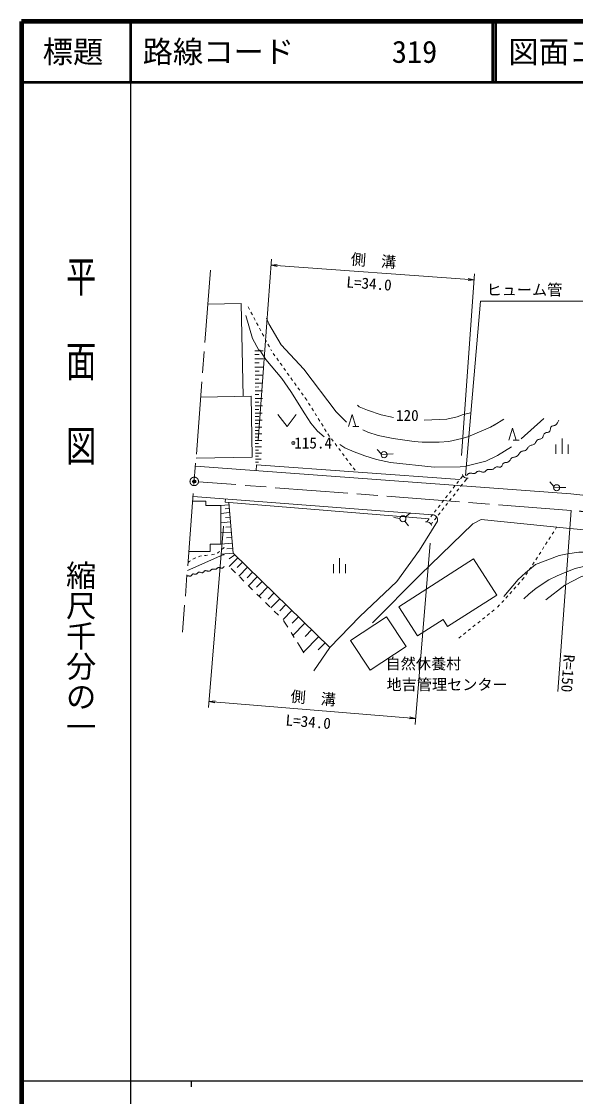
# Model space of a CAD drawing. Units: millimetres, scale not verified. Extents: x 40000 to 680000, y 20000 to 380000.
# Drawn here: x 40000 to 131451, y 202409 to 380000 of the extents above; entities that cross this region are included whole.
import ezdxf
from ezdxf.enums import TextEntityAlignment as Align

# ---------------------------------------------------------------- set-up
doc = ezdxf.new("R2010")
doc.units = ezdxf.units.MM
doc.header["$LTSCALE"] = 1000
doc.header["$PDMODE"] = 32
doc.header["$PDSIZE"] = 500
doc.linetypes.add('CHAIN', pattern=[18.5, 12, -1.5, 3.5, -1.5])
for name, color, linetype, lineweight in [('M-BGD', 7, 'Continuous', 13), ('M-BMK', 2, 'CHAIN', 13), ('M-STR-HTXT', 7, 'Continuous', 13), ('M-TTL', 2, 'Continuous', 140), ('M-TTL-BAND', 7, 'Continuous', 25), ('M-TTL-LINE', 7, 'Continuous', 50)]:
    doc.layers.add(name, color=color, linetype=linetype, lineweight=lineweight)
doc.layers.add('M-OTRS', color=6, linetype='Continuous')
doc.layers.add('M-TTL-TXT', color=7, linetype='Continuous')
doc.styles.add('@ＭＳ ゴシック', font='')
doc.styles.add('ＭＳ ゴシック', font='')
doc.styles.get('@ＭＳ ゴシック').set_extended_font_data('@MS Gothic')
doc.styles.get('ＭＳ ゴシック').set_extended_font_data('MS Gothic')

# ---------------------------------------------------------------- blocks, each defined once
blk = doc.blocks.new('荒地')
at = {"color": 7, "linetype": 'Continuous', "lineweight": 13}
for p, q in [((0, 0), (0, 2.5)), ((-1, 1.5), (-1, 0)), ((1, 1.5), (1, 0))]:
    blk.add_line(p, q, dxfattribs=at)
blk = doc.blocks.new('針葉樹林')
at = {"color": 7, "linetype": 'Continuous', "lineweight": 13}
for p, q in [((-0.6, 0), (0, 2)), ((0, 2), (0.6, 0)), ((0.1, 0), (1.1, 0))]:
    blk.add_line(p, q, dxfattribs=at)
blk = doc.blocks.new('畑')
at = {"color": 7, "linetype": 'Continuous', "lineweight": 13}
for p, q in [((-1.5, 2), (0, 0)), ((0, 0), (1.5, 2))]:
    blk.add_line(p, q, dxfattribs=at)
blk = doc.blocks.new('電話柱1')
at = {"color": 7, "linetype": 'Continuous', "lineweight": 13}
for p, q in [((-1.203, 0.848), (-0.496, 0.14)), ((-0.516, 0.002), (0.484, 0.002)), ((1.475, 0.164), (0.478, 0.078))]:
    blk.add_line(p, q, dxfattribs=at)
blk.add_circle((-0.016, 0.002), 0.5, dxfattribs=at)
blk = doc.blocks.new('電力柱1')
at = {"color": 7, "linetype": 'Continuous', "lineweight": 13}
for p, q in [((-0.49, 0.061), (-1.483, 0.18)), ((0.4, 0.311), (1.186, 0.93)), ((0.316, -0.391), (0.934, -1.176))]:
    blk.add_line(p, q, dxfattribs=at)
blk.add_circle((0.007, 0.002), 0.5, dxfattribs=at)
blk = doc.blocks.new('open_arrow')
at = {"color": 0, "linetype": 'Continuous', "lineweight": -2}
blk.add_lwpolyline([(7.5, 1.25), (0, 0), (7.5, -1.25)], dxfattribs=at)

msp = doc.modelspace()

# ---------------------------------------------------------------- linework, layer by layer
at = {"layer": 'M-BGD', "linetype": 'CHAIN'}
msp.add_line((71212, 338917), (66585, 279096), dxfattribs=at)
at = {"layer": 'M-BGD'}
for p, q in [((77413, 332883), (77647, 332441)), ((77880, 331999), (78113, 331556)), ((78346, 331114), (78580, 330672)), ((80420, 331011), (80843, 330079)), ((78813, 330230), (79046, 329787)), ((79280, 329345), (79513, 328903)), ((79746, 328461), (79979, 328018)), ((80213, 327576), (80446, 327134)), ((78531, 325606), (79919, 325612)), ((78534, 324989), (79228, 324992)), ((80679, 326692), (80912, 326249)), ((81146, 325807), (81263, 325585)), ((81554, 325178), (81845, 324772)), ((78537, 324287), (79909, 324293)), ((78540, 323599), (79218, 323602)), ((82136, 324365), (82427, 323958)), ((82718, 323552), (83009, 323145)), ((78543, 322914), (79882, 322919)), ((78546, 322242), (79207, 322245)), ((78548, 321572), (79857, 321577)), ((83300, 322739), (83591, 322332)), ((83882, 321926), (84173, 321519)), ((78551, 320915), (79198, 320918)), ((78554, 320261), (79832, 320266)), ((84464, 321112), (84755, 320706)), ((85046, 320299), (85337, 319893)), ((78557, 319619), (79188, 319622)), ((78559, 318979), (79807, 318985)), ((78562, 318353), (79178, 318355)), ((85628, 319486), (85919, 319079)), ((86210, 318673), (86501, 318266)), ((78565, 317727), (79783, 317733)), ((78567, 317115), (79169, 317118)), ((78570, 316504), (79760, 316509)), ((86792, 317860), (87083, 317453)), ((87083, 317453), (87118, 317404)), ((87118, 317404), (87128, 317387)), ((87393, 316963), (87657, 316538)), ((87922, 316114), (88186, 315690)), ((78572, 315906), (79160, 315908)), ((78575, 315309), (79737, 315314)), ((78577, 314724), (79151, 314726)), ((88451, 315265), (88715, 314841)), ((88980, 314417), (89244, 313992)), ((114117, 315347), (112932, 315093)), ((126224, 314416), (122499, 311029)), ((78580, 314141), (79714, 314145)), ((78582, 313569), (79143, 313572)), ((78585, 312999), (79692, 313004)), ((89508, 313568), (89773, 313144)), ((90037, 312719), (90302, 312295)), ((119620, 314331), (118012, 313315)), ((78587, 312441), (79134, 312443)), ((78589, 311884), (79671, 311889)), ((78592, 311338), (79126, 311341)), ((78594, 310794), (79650, 310799)), ((90570, 311865), (90869, 311465)), ((91169, 311064), (91468, 310663)), ((113694, 311368), (112678, 311114)), ((78596, 310261), (79118, 310263)), ((78599, 309729), (79630, 309734)), ((78601, 309208), (79110, 309211)), ((91767, 310263), (92066, 309862)), ((92365, 309461), (92664, 309061)), ((78603, 308689), (79610, 308693)), ((78605, 308180), (79103, 308182)), ((78607, 307672), (79590, 307676)), ((92963, 308660), (93263, 308259)), ((93562, 307859), (93861, 307458)), ((130676, 301966), (68706, 306514)), ((78609, 307175), (79095, 307177)), ((78798, 306788), (78724, 305779)), ((112369, 304325), (78798, 306788)), ((94160, 307057), (94459, 306657)), ((94758, 306256), (95057, 305856)), ((112424, 306457), (113355, 306542)), ((111858, 303671), (112166, 304065)), ((112474, 304459), (112865, 304959)), ((113104, 303966), (113566, 304557)), ((110627, 302095), (110935, 302489)), ((111242, 302883), (111550, 303277)), ((111257, 301603), (111565, 301997)), ((111873, 302391), (112181, 302785)), ((112489, 303179), (112796, 303573)), ((107822, 298505), (68321, 301541)), ((74246, 300173), (72882, 300059)), ((73689, 301128), (73646, 300602)), ((107302, 297840), (73646, 300602)), ((74917, 292161), (74214, 300556)), ((109395, 300519), (109703, 300913)), ((110011, 301307), (110319, 301701)), ((110026, 300027), (110333, 300421)), ((110641, 300815), (110949, 301209)), ((74356, 298862), (72924, 298742)), ((74297, 299564), (73643, 299509)), ((107548, 298155), (107856, 298549)), ((108164, 298943), (108472, 299337)), ((108780, 299731), (109087, 300125)), ((108794, 298451), (109102, 298845)), ((109410, 299239), (109718, 299633)), ((74484, 297334), (72909, 297202)), ((74420, 298101), (73697, 298041)), ((108661, 297455), (105714, 292643)), ((114486, 297034), (105784, 288612)), ((106930, 297364), (107240, 297761)), ((107601, 296924), (107871, 297269)), ((108178, 297663), (108486, 298057)), ((115890, 297715), (114486, 297034)), ((130507, 296217), (115890, 297715)), ((74624, 295663), (72892, 295518)), ((74554, 296502), (73756, 296436)), ((127333, 294871), (127063, 294450)), ((127874, 295712), (127604, 295291)), ((128342, 296439), (128145, 296132)), ((74777, 293836), (72874, 293677)), ((74700, 294754), (73820, 294680)), ((126252, 293188), (125981, 292768)), ((126793, 294030), (126522, 293609)), ((73223, 291895), (67375, 289305)), ((74917, 292161), (72882, 291991)), ((73223, 291895), (73477, 291895)), ((74849, 292976), (73880, 292895)), ((75204, 291882), (74268, 291206)), ((75692, 291408), (74285, 289954)), ((90917, 276602), (74917, 292161)), ((105714, 292643), (101945, 287510)), ((125170, 291506), (124900, 291085)), ((125711, 292347), (125441, 291927)), ((75307, 288941), (74596, 289645)), ((76460, 290665), (75616, 289793)), ((77308, 289836), (75886, 288367)), ((124089, 289824), (123818, 289403)), ((124630, 290665), (124359, 290244)), ((76727, 287534), (76017, 288237)), ((78142, 289025), (77262, 288116)), ((78915, 288274), (77478, 286790)), ((105784, 288612), (97925, 280633)), ((122949, 288077), (122614, 287705)), ((123007, 288141), (122949, 288077)), ((123548, 288982), (123278, 288562)), ((78148, 286126), (77438, 286830)), ((79738, 287473), (78819, 286524)), ((80652, 286584), (79200, 285084)), ((101945, 287510), (95849, 281695)), ((121610, 286591), (121275, 286220)), ((122279, 287334), (121944, 286962)), ((129696, 286899), (126563, 284444)), ((79569, 284718), (78859, 285422)), ((81680, 285585), (80720, 284594)), ((82645, 284647), (81174, 283128)), ((119601, 284363), (119266, 283992)), ((120270, 285106), (119936, 284734)), ((120940, 285848), (120605, 285477)), ((123769, 285375), (122922, 284613)), ((80990, 283311), (80279, 284015)), ((82411, 281903), (81700, 282607)), ((83621, 283697), (82620, 282663)), ((84638, 282708), (83174, 281197)), ((118037, 282801), (117646, 282489)), ((118931, 283620), (118596, 283249)), ((83440, 280774), (83258, 281064)), ((83971, 279927), (83440, 280774)), ((85705, 281671), (84659, 280591)), ((86783, 280622), (84811, 278586)), ((95849, 281695), (90917, 276602)), ((115694, 280927), (115304, 280615)), ((116475, 281552), (116085, 281240)), ((117256, 282177), (116865, 281864)), ((85033, 278232), (84502, 279079)), ((87901, 279535), (86810, 278408)), ((113352, 279053), (112961, 278741)), ((114132, 279678), (113742, 279366)), ((114913, 280303), (114523, 279990)), ((86095, 276537), (85564, 277385)), ((89060, 278409), (86548, 275815)), ((90127, 277371), (88988, 276194)), ((112571, 278429), (112180, 278116)), ((86626, 275690), (86095, 276537)), ((90917, 276602), (88230, 272753))]:
    msp.add_line(p, q, dxfattribs=at)
for points in [[(76566, 318063), (76282, 333407), (70778, 333305)], [(77033, 331434), (78134, 327624), (79150, 325677)], [(80843, 330079), (82875, 326608), (86600, 322544), (91934, 315517), (93628, 313823)], [(79150, 325677), (79319, 325677), (80335, 324153)], [(80335, 324153), (82960, 321020), (84484, 318903), (86770, 315178), (87786, 313654), (88886, 312299), (89987, 311368)], [(68811, 307870), (78090, 308042), (77904, 318087), (69589, 317933)], [(95490, 316617), (95744, 316363), (97099, 315771), (99385, 315009), (101417, 314585)], [(112932, 315093), (111916, 314670), (110222, 314331), (106497, 314162)], [(113483, 304983), (113540, 305036), (113593, 305093), (113646, 305152), (113699, 305210), (113754, 305265), (113813, 305314), (113876, 305354), (113945, 305384), (114039, 305403), (114136, 305402), (114234, 305387), (114333, 305365), (114432, 305341), (114531, 305322), (114630, 305315), (114727, 305324), (114821, 305355), (114909, 305401), (114994, 305458), (115077, 305520), (115159, 305581), (115244, 305636), (115333, 305679), (115428, 305705), (115537, 305709), (115645, 305691), (115753, 305659), (115860, 305620), (115968, 305582), (116076, 305552), (116183, 305537), (116291, 305545), (116383, 305576), (116468, 305625), (116547, 305687), (116624, 305756), (116700, 305827), (116778, 305892), (116862, 305947), (116952, 305986), (117045, 306004), (117139, 306007), (117236, 306000), (117333, 305987), (117430, 305975), (117526, 305967), (117621, 305969), (117714, 305986), (117807, 306022), (117893, 306072), (117975, 306132), (118055, 306196), (118135, 306261), (118217, 306321), (118303, 306371), (118396, 306407), (118487, 306422), (118581, 306420), (118677, 306407), (118773, 306390), (118869, 306375), (118962, 306369), (119052, 306377), (119138, 306407), (119216, 306463), (119278, 306537), (119329, 306624), (119374, 306718), (119418, 306813), (119467, 306903), (119526, 306984), (119599, 307049), (119685, 307092), (119778, 307119), (119876, 307134), (119977, 307143), (120078, 307151), (120178, 307165), (120273, 307189), (120361, 307229), (120448, 307294), (120524, 307373), (120591, 307461), (120655, 307555), (120718, 307649), (120784, 307739), (120858, 307821), (120942, 307891), (121039, 307945), (121143, 307985), (121251, 308016), (121362, 308042), (121474, 308068), (121582, 308099), (121687, 308138), (121784, 308191), (121885, 308272), (121974, 308366), (122055, 308469), (122132, 308577), (122210, 308684), (122292, 308786), (122383, 308877), (122486, 308953), (122572, 308994), (122664, 309021), (122760, 309039), (122858, 309052), (122956, 309065), (123051, 309083), (123143, 309111), (123228, 309154), (123315, 309222), (123392, 309303), (123460, 309393), (123523, 309488), (123587, 309583), (123653, 309676), (123726, 309761), (123809, 309836), (123913, 309901), (124026, 309952), (124144, 309994), (124264, 310031), (124384, 310069), (124501, 310113), (124611, 310167), (124712, 310237), (124773, 310299), (124825, 310370), (124870, 310447), (124912, 310527), (124954, 310608), (124999, 310685), (125051, 310756), (125113, 310818), (125205, 310880), (125308, 310926), (125417, 310962), (125528, 310993), (125640, 311025), (125747, 311063), (125846, 311112), (125935, 311179), (126004, 311262), (126056, 311359), (126097, 311464), (126132, 311573), (126168, 311682), (126210, 311786), (126264, 311880), (126336, 311961), (126423, 312018), (126522, 312056), (126629, 312080), (126740, 312097), (126851, 312115), (126956, 312141), (127053, 312181), (127138, 312242), (127204, 312327), (127248, 312427), (127278, 312536), (127300, 312651), (127322, 312765), (127351, 312876), (127394, 312977), (127458, 313064), (127536, 313124), (127624, 313167), (127721, 313198), (127822, 313222), (127924, 313245), (128024, 313273), (128117, 313311), (128200, 313364), (128282, 313442), (128354, 313529), (128418, 313623), (128476, 313722), (128531, 313824), (128586, 313927), (128642, 314028), (128702, 314126)], [(118082, 313360), (117419, 312977), (113694, 311368)], [(96337, 312553), (97184, 312130), (98877, 311622), (101332, 311114), (104804, 310606), (106158, 310521), (108952, 310521), (110561, 310606), (112678, 311114)], [(92527, 310098), (93374, 309590), (94898, 308913), (96676, 308235), (98623, 307643), (100909, 307135), (108106, 306373), (112424, 306457)], [(120890, 309759), (118604, 308320), (116657, 307389), (113355, 306542)], [(67617, 292432), (71160, 292432), (71160, 293681), (72882, 293681), (72882, 300059), (70431, 300059), (70431, 300774), (68262, 300774)], [(130119, 292064), (128764, 291810), (124870, 290286), (123176, 288931), (121991, 287831), (119620, 285037)], [(130119, 292064), (131982, 292318), (137231, 292318), (140364, 292233), (143412, 292064), (148407, 291556), (149846, 291302), (152386, 290709), (158567, 288593), (167118, 284698)], [(67299, 288331), (67320, 288342), (67340, 288354), (67359, 288366), (67379, 288378), (67400, 288389), (67420, 288398), (67441, 288406), (67463, 288412), (67517, 288416), (67571, 288410), (67626, 288399), (67681, 288385), (67735, 288372), (67789, 288363), (67842, 288362), (67895, 288372), (67952, 288399), (68002, 288439), (68048, 288487), (68091, 288540), (68134, 288593), (68179, 288642), (68229, 288683), (68286, 288713), (68350, 288728), (68417, 288729), (68486, 288722), (68555, 288710), (68625, 288698), (68694, 288689), (68761, 288690), (68827, 288703), (68890, 288732), (68947, 288774), (69000, 288824), (69051, 288878), (69102, 288931), (69156, 288979), (69213, 289018), (69278, 289044), (69355, 289051), (69433, 289041), (69511, 289019), (69589, 288991), (69668, 288963), (69746, 288942), (69823, 288933), (69900, 288943), (69954, 288968), (70002, 289005), (70045, 289051), (70086, 289102), (70126, 289153), (70169, 289199), (70216, 289238), (70270, 289264), (70357, 289280), (70445, 289276), (70534, 289259), (70625, 289236), (70715, 289211), (70805, 289192), (70894, 289184), (70982, 289194), (71053, 289219), (71118, 289255), (71179, 289301), (71239, 289350), (71299, 289400), (71360, 289447), (71424, 289486), (71494, 289515), (71565, 289529), (71639, 289532), (71714, 289528), (71789, 289520), (71865, 289512), (71939, 289507), (72013, 289510), (72085, 289525), (72143, 289549), (72198, 289583), (72249, 289623), (72299, 289666), (72349, 289708), (72401, 289746), (72456, 289776), (72516, 289795), (72594, 289800), (72672, 289787), (72750, 289763), (72828, 289734), (72906, 289706), (72984, 289684), (73061, 289675), (73138, 289685), (73188, 289705), (73233, 289734), (73275, 289769), (73315, 289809), (73353, 289852), (73390, 289895), (73428, 289937), (73468, 289976)], [(129865, 289016), (131389, 289609), (132998, 290032), (134945, 290371), (136808, 290540), (140448, 290540), (142480, 290455), (145359, 290117), (150270, 289270), (152640, 288677), (155265, 287831), (164748, 283936), (166526, 282920)], [(129865, 289016), (128426, 288423), (127071, 287746), (124954, 286391), (123769, 285375)], [(145444, 288423), (140702, 289101), (139009, 289270), (137485, 289270), (134183, 288847), (132320, 288254), (129696, 286899)]]:
    msp.add_lwpolyline(points, dxfattribs=at)
for points in [[(102283, 283277), (105362, 278495), (109583, 281212), (110346, 280027), (118445, 285240), (114604, 291208)], [(94305, 277755), (97560, 272829), (103483, 276743), (100229, 281669)]]:
    msp.add_lwpolyline(points, close=True, dxfattribs=at)
for centre, radius, start, end in [((113556, 305352), 795, 193.86103, 283.86103), ((113852, 124752), 178010, 74.20945, 84.57674), ((107842, 297661), 845, 345.88196, 91.3766), ((106890, 296570), 795, 13.86103, 103.86103), ((119694, 149616), 147000, 70.65072, 85.78145), ((70771, 295192), 3373, 314.1023, 322.59597), ((70784, 286655), 5166, 113.17545, 118.72118), ((70784, 286655), 5166, 102.08398, 107.62971), ((70784, 286655), 5166, 90.9925, 96.53824), ((70771, 295192), 3373, 280.12761, 288.62128), ((70771, 295192), 3373, 297.11496, 305.60863), ((70784, 286655), 5166, 124.26692, 129.81266)]:
    msp.add_arc(centre, radius, start, end, dxfattribs=at)
msp.add_point((84864, 310372), dxfattribs=at)
at = {"layer": 'M-BMK'}
msp.add_line((130733, 299209), (69211, 303968), dxfattribs=at)
msp.add_circle((68513, 304021), 700, dxfattribs=at)
msp.add_arc((119694, 149616), 150000, 71.70446, 85.7794, dxfattribs=at)
at = {"layer": 'M-OTRS'}
msp.add_point((68513, 304021), dxfattribs=at)
at = {"layer": 'M-STR-HTXT'}
for p, q in [((79091, 310778), (81292, 340762)), ((81218, 339765), (114735, 337305)), ((112607, 308318), (114808, 338302)), ((130733, 299209), (128525, 269290)), ((73319, 296616), (70863, 266682)), ((107440, 293816), (104983, 263882)), ((70944, 267679), (105065, 264879))]:
    msp.add_line(p, q, dxfattribs=at)
msp.add_lwpolyline([(113281, 304996), (115767, 333788), (148518, 333788)], dxfattribs=at)
at = {"layer": 'M-TTL'}
for p, q in [((40000, 380000), (40000, 20000)), ((680000, 380000), (40000, 380000))]:
    msp.add_line(p, q, dxfattribs=at)
at = {"layer": 'M-TTL-BAND'}
for p, q in [((58000, 370000), (58000, 20000)), ((40000, 205000), (579000, 205000)), ((68000, 205000), (68000, 204000))]:
    msp.add_line(p, q, dxfattribs=at)
at = {"layer": 'M-TTL-LINE'}
for p, q in [((58000, 380000), (58000, 370000)), ((117750, 380000), (117750, 370000)), ((118250, 380000), (118250, 370000)), ((40000, 370000), (680000, 370000))]:
    msp.add_line(p, q, dxfattribs=at)

# ---------------------------------------------------------------- block references
at = {"layer": 'M-BGD', "xscale": 1000, "yscale": 1000}
for name, p in [('畑', (83837, 313086)), ('針葉樹林', (94584, 313086)), ('針葉樹林', (121050, 310841)), ('荒地', (129230, 308595)), ('荒地', (92499, 288866))]:
    msp.add_blockref(name, p, dxfattribs=at)
for name, p, rotation in [('電話柱1', (99877, 308435), 359.24292), ('電話柱1', (128348, 302981), 355.23636), ('電力柱1', (102965, 297848), 359.24292)]:
    msp.add_blockref(name, p, dxfattribs=dict(at, rotation=rotation))
at = {"layer": 'M-STR-HTXT', "xscale": 133, "yscale": 133}
for p, rotation in [((81218, 339765), 355.8), ((114735, 337305), 175.8), ((70944, 267679), 355.3), ((105065, 264879), 175.3)]:
    msp.add_blockref('open_arrow', p, dxfattribs=dict(at, rotation=rotation))
at = {"layer": 'M-STR-HTXT', "rotation": 85.1}
msp.add_blockref('open_arrow', (113281, 304996), dxfattribs=at)

# ---------------------------------------------------------------- texts
at = {"layer": 'M-BGD', "style": 'ＭＳ ゴシック'}
for s, p in [('120', (101827, 313460)), ('自然休養村', (100099, 272445)), ('地吉管理センター', (100259, 268996))]:
    msp.add_text(s, height=1833, dxfattribs=at).set_placement(p, align=Align.BOTTOM_LEFT)
msp.add_text('115.4', height=1833, dxfattribs=at).set_placement((85024, 310372), align=Align.MIDDLE_LEFT)
at = {"layer": 'M-STR-HTXT', "style": 'ＭＳ ゴシック'}
for s, rotation, p in [('側\u3000溝', 355.802, (98013, 339034)), ('L=34.0', 355.802, (97269, 335253)), ('側\u3000溝', 355.309, (88046, 266777)), ('L=34.0', 355.309, (87225, 262860))]:
    msp.add_text(s, height=1833, rotation=rotation, dxfattribs=at).set_placement(p, align=Align.BOTTOM_CENTER)
msp.add_text('ヒューム管', height=1833, dxfattribs=at).set_placement((123025, 334216), align=Align.BOTTOM_CENTER)
msp.add_text('R=150', height=1833, rotation=265.804, dxfattribs=at).set_placement((128525, 269290), align=Align.BOTTOM_RIGHT)
at = {"layer": 'M-TTL-BAND', "style": '@ＭＳ ゴシック', "width": 1.4}
msp.add_text('平  面  図', height=3666, rotation=270, dxfattribs=at).set_placement((49777, 306475), align=Align.MIDDLE_RIGHT)
at = {"layer": 'M-TTL-BAND', "style": '@ＭＳ ゴシック'}
msp.add_text('縮尺千分の一', height=3666, rotation=270, dxfattribs=at).set_placement((49777, 261030), align=Align.MIDDLE_RIGHT)
at = {"layer": 'M-TTL-TXT', "style": 'ＭＳ ゴシック'}
msp.add_text('標題', height=3666, dxfattribs=at).set_placement((48500, 375000), align=Align.MIDDLE_CENTER)
for s, p in [('路線コード', (60000, 375000)), ('319', (101142, 375000)), ('図面コード', (120380, 375000))]:
    msp.add_text(s, height=3666, dxfattribs=at).set_placement(p, align=Align.MIDDLE_LEFT)

doc.saveas('drawing.dxf')
